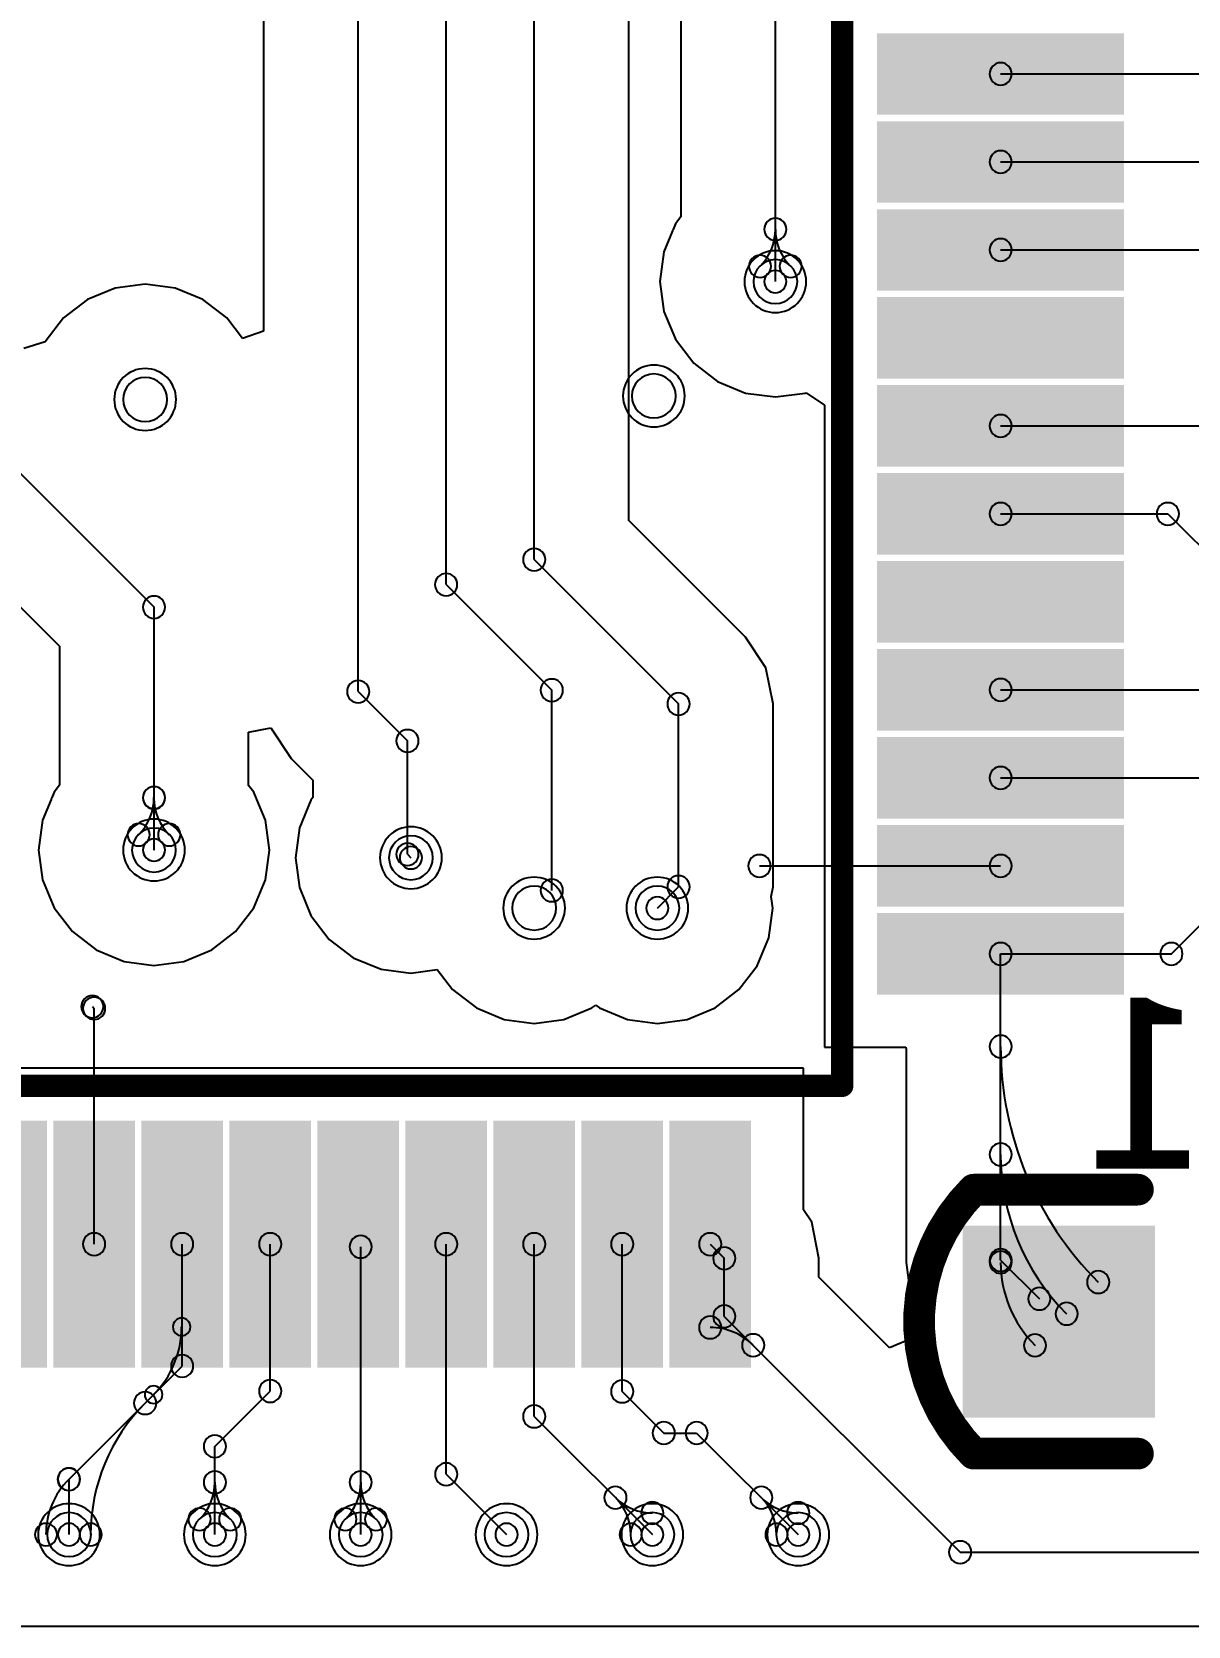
# Model space of a CAD drawing. Header units: inches. Extents: x 32166 to 34772, y 2386 to 4229.
# Drawn here: x 33689.67 to 33718.05, y 3073.33 to 3112.47 of the extents above; entities that cross this region are included whole.
import ezdxf

# ---------------------------------------------------------------- set-up
doc = ezdxf.new("R2010")
doc.units = ezdxf.units.IN
doc.header["$LTSCALE"] = 0.64311
doc.header["$MEASUREMENT"] = 0
for name, color, linetype in [('BOTTOMLAYER', 5, 'CONTINUOUS'), ('BOTTOMOVERLAY', 54, 'CONTINUOUS'), ('BOTTOMPASTE', 16, 'CONTINUOUS'), ('BOTTOMSOLDER', 6, 'CONTINUOUS'), ('KEEPOUTLAYER', 6, 'CONTINUOUS'), ('MULTILAYER', 9, 'CONTINUOUS')]:
    doc.layers.add(name, color=color, linetype=linetype)
doc.styles.get("Standard").update_dxf_attribs({"font": 'txt', "width": 0.8})

msp = doc.modelspace()

# ---------------------------------------------------------------- linework, layer by layer
at = {"layer": 'BOTTOMLAYER'}
for p, q in [((33697.681, 3096.27), (33697.681, 3120.721)), ((33702.001, 3099.51), (33702.001, 3120.721)), ((33695.359, 3116.401), (33695.359, 3105.118)), ((33704.322, 3100.471), (33704.322, 3116.401)), ((33705.598, 3113.982), (33705.598, 3107.923)), ((33707.919, 3106.335), (33707.919, 3113.982)), ((33699.84, 3098.897), (33699.84, 3112.771)), ((33713.449, 3111.433), (33731.156, 3111.433)), ((33713.449, 3109.273), (33730.542, 3109.273)), ((33705.466, 3107.751), (33705.411, 3107.617)), ((33705.598, 3107.923), (33705.466, 3107.751)), ((33705.395, 3107.578), (33705.183, 3107.068)), ((33705.399, 3107.599), (33705.395, 3107.578)), ((33705.411, 3107.617), (33705.399, 3107.599)), ((33705.183, 3107.068), (33705.087, 3106.335)), ((33713.449, 3107.113), (33729.929, 3107.113)), ((33691.72, 3106.177), (33691.036, 3105.894)), ((33692.453, 3106.273), (33691.72, 3106.177)), ((33693.186, 3106.177), (33692.453, 3106.273)), ((33693.869, 3105.894), (33693.186, 3106.177)), ((33705.087, 3106.335), (33705.183, 3105.602)), ((33691.036, 3105.894), (33690.45, 3105.443)), ((33694.455, 3105.443), (33693.869, 3105.894)), ((33690.45, 3105.443), (33690, 3104.857)), ((33694.84, 3104.942), (33694.455, 3105.443)), ((33705.183, 3105.602), (33705.466, 3104.919)), ((33695.359, 3105.118), (33694.84, 3104.942)), ((33689.998, 3104.853), (33689.473, 3104.694)), ((33690, 3104.857), (33689.998, 3104.853)), ((33705.466, 3104.919), (33705.916, 3104.333)), ((33705.916, 3104.333), (33706.503, 3103.883)), ((33706.503, 3103.883), (33707.186, 3103.6)), ((33707.186, 3103.6), (33707.919, 3103.503)), ((33707.919, 3103.503), (33708.652, 3103.6)), ((33708.652, 3103.6), (33708.673, 3103.608)), ((33708.673, 3103.608), (33709.129, 3103.303)), ((33709.129, 3103.303), (33709.129, 3102.663)), ((33688.22, 3102.793), (33692.67, 3098.343)), ((33709.129, 3102.663), (33709.129, 3098.343)), ((33713.449, 3102.793), (33719.54, 3102.793)), ((33687.258, 3100.472), (33690.348, 3097.382)), ((33707.184, 3097.609), (33704.322, 3100.471)), ((33713.449, 3100.633), (33717.553, 3100.633)), ((33717.553, 3100.633), (33719.756, 3098.43)), ((33702.001, 3099.51), (33705.543, 3095.967)), ((33699.84, 3098.897), (33702.433, 3096.304)), ((33692.67, 3092.383), (33692.67, 3098.343)), ((33709.129, 3098.343), (33709.129, 3096.183)), ((33707.688, 3096.856), (33707.184, 3097.609)), ((33690.348, 3097.382), (33690.348, 3093.97)), ((33707.864, 3095.967), (33707.688, 3096.856)), ((33697.681, 3096.27), (33698.89, 3095.06)), ((33702.433, 3091.39), (33702.433, 3096.304)), ((33705.543, 3091.476), (33705.543, 3095.967)), ((33707.864, 3091.476), (33707.864, 3095.967)), ((33709.129, 3096.183), (33709.129, 3094.023)), ((33713.449, 3096.313), (33721.277, 3096.313)), ((33694.991, 3095.273), (33695.536, 3095.381)), ((33694.991, 3093.968), (33694.991, 3095.273)), ((33695.536, 3095.381), (33696.039, 3094.628)), ((33698.89, 3092.277), (33698.89, 3095.06)), ((33696.039, 3094.628), (33696.569, 3094.099)), ((33696.569, 3094.099), (33696.569, 3093.669)), ((33709.129, 3094.023), (33709.129, 3091.863)), ((33713.449, 3094.153), (33720.663, 3094.153)), ((33690.144, 3093.625), (33689.933, 3093.115)), ((33690.148, 3093.646), (33690.144, 3093.625)), ((33690.16, 3093.663), (33690.148, 3093.646)), ((33690.216, 3093.798), (33690.16, 3093.663)), ((33690.348, 3093.97), (33690.216, 3093.798)), ((33695.121, 3093.798), (33694.991, 3093.968)), ((33695.177, 3093.663), (33695.121, 3093.798)), ((33695.189, 3093.646), (33695.177, 3093.663)), ((33695.193, 3093.625), (33695.189, 3093.646)), ((33695.404, 3093.115), (33695.193, 3093.625)), ((33696.522, 3093.608), (33696.239, 3092.925)), ((33696.569, 3093.669), (33696.522, 3093.608)), ((33689.933, 3093.115), (33689.836, 3092.382)), ((33695.501, 3092.382), (33695.404, 3093.115)), ((33696.239, 3092.925), (33696.143, 3092.192)), ((33689.836, 3092.382), (33689.933, 3091.649)), ((33692.669, 3092.382), (33692.67, 3092.383)), ((33695.404, 3091.649), (33695.501, 3092.382)), ((33696.143, 3092.192), (33696.239, 3091.459)), ((33698.89, 3092.277), (33698.975, 3092.192)), ((33689.933, 3091.649), (33690.216, 3090.966)), ((33695.121, 3090.966), (33695.404, 3091.649)), ((33707.53, 3091.993), (33713.449, 3091.993)), ((33709.129, 3091.863), (33709.129, 3089.703)), ((33696.239, 3091.459), (33696.522, 3090.776)), ((33705.023, 3090.956), (33705.543, 3091.476)), ((33707.818, 3091.242), (33707.864, 3091.476)), ((33717.639, 3089.833), (33719.367, 3091.561)), ((33690.216, 3090.966), (33690.666, 3090.379)), ((33694.671, 3090.379), (33695.121, 3090.966)), ((33707.759, 3090.223), (33707.855, 3090.956)), ((33707.855, 3090.956), (33707.818, 3091.242)), ((33696.522, 3090.776), (33696.972, 3090.189)), ((33690.666, 3090.379), (33691.252, 3089.929)), ((33694.085, 3089.929), (33694.671, 3090.379)), ((33696.972, 3090.189), (33697.559, 3089.739)), ((33707.476, 3089.54), (33707.759, 3090.223)), ((33691.252, 3089.929), (33691.936, 3089.646)), ((33693.402, 3089.646), (33694.085, 3089.929)), ((33697.559, 3089.739), (33698.242, 3089.456)), ((33709.129, 3089.703), (33709.129, 3087.543)), ((33713.449, 3082.316), (33713.449, 3089.833)), ((33713.449, 3089.833), (33717.639, 3089.833)), ((33691.936, 3089.646), (33692.669, 3089.549)), ((33692.669, 3089.549), (33693.402, 3089.646)), ((33698.242, 3089.456), (33698.975, 3089.36)), ((33698.975, 3089.36), (33699.62, 3089.445)), ((33699.62, 3089.445), (33699.996, 3088.954)), ((33707.026, 3088.954), (33707.476, 3089.54)), ((33699.996, 3088.954), (33700.583, 3088.504)), ((33706.439, 3088.504), (33707.026, 3088.954)), ((33691.157, 3088.537), (33691.201, 3088.494)), ((33703.415, 3088.504), (33703.511, 3088.577)), ((33703.511, 3088.577), (33703.607, 3088.504)), ((33691.201, 3082.705), (33691.201, 3088.494)), ((33700.583, 3088.504), (33701.266, 3088.221)), ((33701.266, 3088.221), (33701.999, 3088.124)), ((33701.999, 3088.124), (33702.732, 3088.221)), ((33702.732, 3088.221), (33703.415, 3088.504)), ((33703.607, 3088.504), (33704.29, 3088.221)), ((33704.29, 3088.221), (33705.023, 3088.124)), ((33705.023, 3088.124), (33705.756, 3088.221)), ((33705.756, 3088.221), (33706.439, 3088.504)), ((33709.129, 3087.543), (33711.123, 3087.543)), ((33711.123, 3087.543), (33711.127, 3087.496)), ((33711.127, 3087.496), (33711.127, 3082.316)), ((33708.61, 3087.025), (33680.271, 3087.025)), ((33708.61, 3083.548), (33708.61, 3087.025)), ((33708.811, 3083.248), (33708.61, 3083.548)), ((33708.988, 3082.359), (33708.811, 3083.248)), ((33693.361, 3079.714), (33693.361, 3082.705)), ((33695.521, 3079.1), (33695.521, 3082.705)), ((33697.742, 3075.577), (33697.742, 3082.643)), ((33699.841, 3077.058), (33699.841, 3082.705)), ((33702.001, 3078.477), (33702.001, 3082.705)), ((33704.161, 3079.091), (33704.161, 3082.705)), ((33706.321, 3082.705), (33706.666, 3082.359)), ((33706.666, 3080.934), (33706.666, 3082.359)), ((33708.988, 3081.895), (33708.988, 3082.359)), ((33711.127, 3082.316), (33711.133, 3082.288)), ((33711.133, 3082.288), (33711.127, 3082.259)), ((33711.127, 3082.259), (33711.128, 3082.259)), ((33711.128, 3082.259), (33711.226, 3081.511)), ((33713.449, 3082.316), (33714.399, 3081.366)), ((33710.719, 3080.164), (33708.988, 3081.895)), ((33711.226, 3081.511), (33711.226, 3080.374)), ((33706.666, 3080.934), (33712.455, 3075.145)), ((33711.226, 3080.374), (33710.719, 3080.164)), ((33690.584, 3076.936), (33693.361, 3079.714)), ((33694.163, 3077.742), (33695.521, 3079.1)), ((33704.161, 3079.091), (33705.182, 3078.07)), ((33702.001, 3078.477), (33704.901, 3075.577)), ((33705.182, 3078.07), (33705.988, 3078.07)), ((33705.988, 3078.07), (33708.481, 3075.577)), ((33694.163, 3075.577), (33694.163, 3077.742)), ((33690.584, 3075.577), (33690.584, 3076.936)), ((33699.841, 3077.058), (33701.322, 3075.577)), ((33712.455, 3075.145), (33732.975, 3075.145))]:
    msp.add_line(p, q, dxfattribs=at)
for centre, radius, start, end in [((33713.449, 3111.433), 0.274, 0, 180), ((33713.449, 3111.433), 0.274, 180, 0), ((33713.449, 3109.273), 0.274, 0, 180), ((33713.449, 3109.273), 0.274, 180, 0), ((33707.919, 3107.618), 0.274, 0, 180), ((33707.919, 3107.618), 0.274, 0, 180), ((33707.919, 3107.618), 0.274, 0, 180), ((33707.919, 3107.618), 0.274, 0, 180), ((33706.636, 3107.618), 1.283, 314.9996, 359.9996), ((33706.636, 3107.618), 1.283, 314.9996, 359.9996), ((33707.919, 3107.618), 0.274, 180, 0), ((33707.919, 3107.618), 0.274, 180, 0), ((33707.919, 3107.618), 0.274, 180, 0), ((33707.919, 3107.618), 0.274, 180, 0), ((33709.202, 3107.618), 1.283, 180.0004, 225.0004), ((33709.202, 3107.618), 1.283, 180.0004, 225.0004), ((33713.449, 3107.113), 0.274, 0, 180), ((33707.543, 3106.711), 0.274, 0, 180), ((33707.543, 3106.711), 0.274, 0, 180), ((33708.295, 3106.711), 0.274, 0, 180), ((33708.295, 3106.711), 0.274, 0, 180), ((33713.449, 3107.113), 0.274, 180, 0), ((33707.543, 3106.711), 0.274, 180, 0), ((33707.543, 3106.711), 0.274, 180, 0), ((33707.919, 3106.335), 0.54, 0, 180), ((33707.919, 3106.335), 0.274, 0, 180), ((33708.295, 3106.711), 0.274, 180, 0), ((33708.295, 3106.711), 0.274, 180, 0), ((33707.919, 3106.335), 0.54, 180, 0), ((33707.919, 3106.335), 0.274, 180, 0), ((33692.453, 3103.441), 0.54, 0, 180), ((33704.938, 3103.527), 0.54, 0, 180), ((33692.453, 3103.441), 0.54, 180, 0), ((33704.938, 3103.527), 0.54, 180, 0), ((33713.449, 3102.793), 0.274, 0, 180), ((33713.449, 3102.793), 0.274, 180, 0), ((33713.449, 3100.633), 0.274, 0, 180), ((33717.553, 3100.633), 0.274, 0, 180), ((33717.553, 3100.633), 0.274, 0, 180), ((33713.449, 3100.633), 0.274, 180, 0), ((33717.553, 3100.633), 0.274, 180, 0), ((33717.553, 3100.633), 0.274, 180, 0), ((33702.001, 3099.51), 0.274, 0, 180), ((33702.001, 3099.51), 0.274, 0, 180), ((33702.001, 3099.51), 0.274, 180, 0), ((33702.001, 3099.51), 0.274, 180, 0), ((33699.84, 3098.897), 0.274, 0, 180), ((33699.84, 3098.897), 0.274, 0, 180), ((33699.84, 3098.897), 0.274, 180, 0), ((33699.84, 3098.897), 0.274, 180, 0), ((33692.67, 3098.343), 0.274, 0, 180), ((33692.67, 3098.343), 0.274, 0, 180), ((33692.67, 3098.343), 0.274, 180, 0), ((33692.67, 3098.343), 0.274, 180, 0), ((33697.681, 3096.27), 0.274, 0, 180), ((33697.681, 3096.27), 0.274, 0, 180), ((33702.433, 3096.304), 0.274, 0, 180), ((33702.433, 3096.304), 0.274, 0, 180), ((33713.449, 3096.313), 0.274, 0, 180), ((33697.681, 3096.27), 0.274, 180, 0), ((33697.681, 3096.27), 0.274, 180, 0), ((33702.433, 3096.304), 0.274, 180, 0), ((33702.433, 3096.304), 0.274, 180, 0), ((33705.543, 3095.967), 0.274, 0, 180), ((33705.543, 3095.967), 0.274, 0, 180), ((33705.543, 3095.967), 0.274, 180, 0), ((33705.543, 3095.967), 0.274, 180, 0), ((33713.449, 3096.313), 0.274, 180, 0), ((33698.89, 3095.06), 0.274, 0, 180), ((33698.89, 3095.06), 0.274, 0, 180), ((33698.89, 3095.06), 0.274, 180, 0), ((33698.89, 3095.06), 0.274, 180, 0), ((33713.449, 3094.153), 0.274, 0, 180), ((33713.449, 3094.153), 0.274, 180, 0), ((33691.383, 3093.667), 1.286, 314.9996, 359.9996), ((33691.383, 3093.667), 1.286, 314.9996, 359.9996), ((33692.67, 3093.667), 0.274, 0, 180), ((33692.67, 3093.667), 0.274, 0, 180), ((33692.67, 3093.662), 0.274, 0, 180), ((33692.67, 3093.662), 0.274, 0, 180), ((33692.67, 3093.667), 0.274, 180, 0), ((33692.67, 3093.667), 0.274, 180, 0), ((33692.67, 3093.662), 0.274, 180, 0), ((33692.67, 3093.662), 0.274, 180, 0), ((33693.949, 3093.662), 1.28, 180.0004, 225.0004), ((33693.949, 3093.662), 1.28, 180.0004, 225.0004), ((33692.293, 3092.757), 0.274, 0, 180), ((33692.293, 3092.757), 0.274, 0, 180), ((33692.669, 3092.382), 0.54, 0, 180), ((33693.044, 3092.757), 0.274, 0, 180), ((33693.044, 3092.757), 0.274, 0, 180), ((33692.293, 3092.757), 0.274, 180, 0), ((33692.293, 3092.757), 0.274, 180, 0), ((33692.669, 3092.382), 0.274, 0, 180), ((33692.67, 3092.383), 0.274, 0, 180), ((33692.67, 3092.383), 0.274, 0, 180), ((33693.044, 3092.757), 0.274, 180, 0), ((33693.044, 3092.757), 0.274, 180, 0), ((33698.975, 3092.192), 0.54, 0, 180), ((33698.89, 3092.277), 0.274, 0, 180), ((33698.89, 3092.277), 0.274, 0, 180), ((33698.975, 3092.192), 0.274, 0, 180), ((33692.669, 3092.382), 0.54, 180, 0), ((33692.669, 3092.382), 0.274, 180, 0), ((33692.67, 3092.383), 0.274, 180, 0), ((33692.67, 3092.383), 0.274, 180, 0), ((33698.975, 3092.192), 0.54, 180, 0), ((33698.89, 3092.277), 0.274, 180, 0), ((33698.89, 3092.277), 0.274, 180, 0), ((33698.975, 3092.192), 0.274, 180, 0), ((33707.53, 3091.993), 0.274, 0, 180), ((33713.449, 3091.993), 0.274, 0, 180), ((33702.433, 3091.39), 0.274, 0, 180), ((33705.543, 3091.476), 0.274, 0, 180), ((33705.543, 3091.476), 0.274, 0, 180), ((33707.53, 3091.993), 0.274, 180, 0), ((33713.449, 3091.993), 0.274, 180, 0), ((33701.999, 3090.956), 0.54, 0, 180), ((33702.433, 3091.39), 0.274, 180, 0), ((33705.023, 3090.956), 0.54, 0, 180), ((33705.543, 3091.476), 0.274, 180, 0), ((33705.543, 3091.476), 0.274, 180, 0), ((33701.999, 3090.956), 0.54, 180, 0), ((33705.023, 3090.956), 0.54, 180, 0), ((33705.023, 3090.956), 0.274, 0, 180), ((33705.023, 3090.956), 0.274, 180, 0), ((33713.449, 3089.833), 0.274, 0, 180), ((33713.449, 3089.833), 0.274, 0, 180), ((33717.639, 3089.833), 0.274, 0, 180), ((33717.639, 3089.833), 0.274, 0, 180), ((33713.449, 3089.833), 0.274, 180, 0), ((33713.449, 3089.833), 0.274, 180, 0), ((33717.639, 3089.833), 0.274, 180, 0), ((33717.639, 3089.833), 0.274, 180, 0), ((33691.157, 3088.537), 0.274, 0, 180), ((33691.157, 3088.537), 0.274, 180, 0), ((33691.201, 3088.494), 0.274, 0, 180), ((33691.201, 3088.494), 0.274, 0, 180), ((33691.201, 3088.494), 0.274, 180, 0), ((33691.201, 3088.494), 0.274, 180, 0), ((33713.449, 3087.557), 0.274, 0, 180), ((33713.449, 3087.557), 0.274, 0, 180), ((33713.449, 3087.557), 0.274, 180, 0), ((33713.449, 3087.557), 0.274, 180, 0), ((33721.627, 3087.557), 8.179, 179.9999, 224.9999), ((33721.627, 3087.557), 8.179, 179.9999, 224.9999), ((33713.449, 3084.908), 0.274, 0, 180), ((33713.449, 3084.908), 0.274, 0, 180), ((33713.449, 3084.908), 0.274, 180, 0), ((33713.449, 3084.908), 0.274, 180, 0), ((33718.978, 3084.908), 5.53, 180.0001, 225.0001), ((33718.978, 3084.908), 5.53, 180.0001, 225.0001), ((33691.201, 3082.705), 0.274, 0, 180), ((33691.201, 3082.705), 0.274, 180, 0), ((33693.361, 3082.705), 0.274, 0, 180), ((33693.361, 3082.705), 0.274, 180, 0), ((33695.521, 3082.705), 0.274, 0, 180), ((33695.521, 3082.705), 0.274, 180, 0), ((33697.742, 3082.643), 0.274, 0, 180), ((33697.742, 3082.643), 0.274, 180, 0), ((33699.841, 3082.705), 0.274, 0, 180), ((33699.841, 3082.705), 0.274, 180, 0), ((33702.001, 3082.705), 0.274, 0, 180), ((33702.001, 3082.705), 0.274, 180, 0), ((33704.161, 3082.705), 0.274, 0, 180), ((33704.161, 3082.705), 0.274, 180, 0), ((33706.321, 3082.705), 0.274, 0, 180), ((33706.321, 3082.705), 0.274, 180, 0), ((33706.666, 3082.359), 0.274, 0, 180), ((33706.666, 3082.359), 0.274, 0, 180), ((33706.666, 3082.359), 0.274, 180, 0), ((33706.666, 3082.359), 0.274, 180, 0), ((33713.449, 3082.316), 0.274, 0, 180), ((33713.449, 3082.316), 0.274, 0, 180), ((33713.449, 3082.259), 0.274, 0, 180), ((33713.449, 3082.259), 0.274, 0, 180), ((33713.449, 3082.316), 0.274, 180, 0), ((33713.449, 3082.316), 0.274, 180, 0), ((33713.449, 3082.259), 0.274, 180, 0), ((33713.449, 3082.259), 0.274, 180, 0), ((33716.329, 3082.259), 2.88, 180, 225), ((33716.329, 3082.259), 2.88, 180, 225), ((33715.844, 3081.774), 0.274, 0, 180), ((33715.844, 3081.774), 0.274, 0, 180), ((33714.399, 3081.366), 0.274, 0, 180), ((33715.844, 3081.774), 0.274, 180, 0), ((33715.844, 3081.774), 0.274, 180, 0), ((33706.666, 3080.934), 0.274, 0, 180), ((33706.666, 3080.934), 0.274, 0, 180), ((33714.399, 3081.366), 0.274, 180, 0), ((33715.068, 3080.998), 0.274, 0, 180), ((33715.068, 3080.998), 0.274, 0, 180), ((33693.348, 3080.675), 0.216, 0, 180), ((33706.321, 3080.662), 0.274, 0, 180), ((33706.321, 3080.662), 0.274, 0, 180), ((33706.666, 3080.934), 0.274, 180, 0), ((33706.666, 3080.934), 0.274, 180, 0), ((33715.068, 3080.998), 0.274, 180, 0), ((33715.068, 3080.998), 0.274, 180, 0), ((33690.996, 3080.675), 2.351, 315, 0), ((33693.348, 3080.675), 0.216, 180, 0), ((33706.321, 3080.662), 0.274, 180, 0), ((33706.321, 3080.662), 0.274, 180, 0), ((33706.321, 3079.17), 1.491, 45, 90), ((33706.321, 3079.17), 1.491, 45, 90), ((33707.375, 3080.225), 0.274, 0, 180), ((33707.375, 3080.225), 0.274, 0, 180), ((33714.292, 3080.222), 0.274, 0, 180), ((33714.292, 3080.222), 0.274, 0, 180), ((33693.361, 3079.714), 0.274, 0, 180), ((33693.361, 3079.714), 0.274, 0, 180), ((33707.375, 3080.225), 0.274, 180, 0), ((33707.375, 3080.225), 0.274, 180, 0), ((33714.292, 3080.222), 0.274, 180, 0), ((33714.292, 3080.222), 0.274, 180, 0), ((33693.361, 3079.714), 0.274, 180, 0), ((33693.361, 3079.714), 0.274, 180, 0), ((33692.659, 3079.012), 0.216, 0, 180), ((33695.521, 3079.1), 0.274, 0, 180), ((33695.521, 3079.1), 0.274, 0, 180), ((33704.161, 3079.091), 0.274, 0, 180), ((33704.161, 3079.091), 0.274, 0, 180), ((33695.68, 3075.577), 4.565, 135, 180), ((33695.68, 3075.577), 4.565, 135, 180), ((33692.452, 3078.805), 0.274, 0, 180), ((33692.452, 3078.805), 0.274, 0, 180), ((33692.452, 3078.805), 0.274, 180, 0), ((33692.452, 3078.805), 0.274, 180, 0), ((33692.659, 3079.012), 0.216, 180, 0), ((33695.521, 3079.1), 0.274, 180, 0), ((33695.521, 3079.1), 0.274, 180, 0), ((33702.001, 3078.477), 0.274, 0, 180), ((33702.001, 3078.477), 0.274, 0, 180), ((33704.161, 3079.091), 0.274, 180, 0), ((33704.161, 3079.091), 0.274, 180, 0), ((33702.001, 3078.477), 0.274, 180, 0), ((33702.001, 3078.477), 0.274, 180, 0), ((33705.182, 3078.07), 0.274, 0, 180), ((33705.182, 3078.07), 0.274, 0, 180), ((33705.988, 3078.07), 0.274, 0, 180), ((33705.988, 3078.07), 0.274, 0, 180), ((33694.163, 3077.742), 0.274, 0, 180), ((33694.163, 3077.742), 0.274, 0, 180), ((33705.182, 3078.07), 0.274, 180, 0), ((33705.182, 3078.07), 0.274, 180, 0), ((33705.988, 3078.07), 0.274, 180, 0), ((33705.988, 3078.07), 0.274, 180, 0), ((33694.163, 3077.742), 0.274, 180, 0), ((33694.163, 3077.742), 0.274, 180, 0), ((33690.579, 3076.932), 0.274, 0, 180), ((33690.579, 3076.932), 0.274, 0, 180), ((33690.584, 3076.936), 0.274, 0, 180), ((33690.584, 3076.936), 0.274, 0, 180), ((33699.841, 3077.058), 0.274, 0, 180), ((33699.841, 3077.058), 0.274, 0, 180), ((33691.933, 3075.577), 1.916, 134.9997, 179.9997), ((33691.933, 3075.577), 1.916, 134.9997, 179.9997), ((33690.579, 3076.932), 0.274, 180, 0), ((33690.579, 3076.932), 0.274, 180, 0), ((33690.584, 3076.936), 0.274, 180, 0), ((33690.584, 3076.936), 0.274, 180, 0), ((33692.88, 3076.86), 1.283, 314.9996, 359.9996), ((33692.88, 3076.86), 1.283, 314.9996, 359.9996), ((33694.163, 3076.86), 0.274, 0, 180), ((33694.163, 3076.86), 0.274, 0, 180), ((33694.163, 3076.86), 0.274, 0, 180), ((33694.163, 3076.86), 0.274, 0, 180), ((33694.163, 3076.86), 0.274, 180, 0), ((33694.163, 3076.86), 0.274, 180, 0), ((33694.163, 3076.86), 0.274, 180, 0), ((33694.163, 3076.86), 0.274, 180, 0), ((33695.446, 3076.86), 1.283, 180.0004, 225.0004), ((33695.446, 3076.86), 1.283, 180.0004, 225.0004), ((33696.46, 3076.86), 1.283, 314.9996, 359.9996), ((33696.46, 3076.86), 1.283, 314.9996, 359.9996), ((33697.742, 3076.86), 0.274, 0, 180), ((33697.742, 3076.86), 0.274, 0, 180), ((33697.742, 3076.86), 0.274, 0, 180), ((33697.742, 3076.86), 0.274, 0, 180), ((33697.742, 3076.86), 0.274, 180, 0), ((33697.742, 3076.86), 0.274, 180, 0), ((33697.742, 3076.86), 0.274, 180, 0), ((33697.742, 3076.86), 0.274, 180, 0), ((33699.025, 3076.86), 1.283, 180.0004, 225.0004), ((33699.025, 3076.86), 1.283, 180.0004, 225.0004), ((33699.841, 3077.058), 0.274, 180, 0), ((33699.841, 3077.058), 0.274, 180, 0), ((33703.994, 3076.484), 0.274, 0, 180), ((33703.994, 3076.484), 0.274, 0, 180), ((33703.994, 3076.484), 0.274, 0, 180), ((33703.994, 3076.484), 0.274, 0, 180), ((33703.994, 3076.484), 0.274, 180, 0), ((33703.994, 3076.484), 0.274, 180, 0), ((33703.994, 3076.484), 0.274, 180, 0), ((33703.994, 3076.484), 0.274, 180, 0), ((33703.087, 3075.577), 1.283, 0.0004, 45.0004), ((33704.901, 3077.391), 1.283, 224.9996, 269.9996), ((33704.901, 3077.391), 1.283, 224.9996, 269.9996), ((33703.087, 3075.577), 1.283, 0.0004, 45.0004), ((33704.901, 3076.108), 0.274, 0, 180), ((33704.901, 3076.108), 0.274, 0, 180), ((33707.574, 3076.484), 0.274, 0, 180), ((33707.574, 3076.484), 0.274, 0, 180), ((33707.574, 3076.484), 0.274, 0, 180), ((33707.574, 3076.484), 0.274, 0, 180), ((33707.574, 3076.484), 0.274, 180, 0), ((33707.574, 3076.484), 0.274, 180, 0), ((33707.574, 3076.484), 0.274, 180, 0), ((33707.574, 3076.484), 0.274, 180, 0), ((33706.666, 3075.577), 1.283, 0.0004, 45.0004), ((33708.481, 3077.391), 1.283, 224.9996, 269.9996), ((33708.481, 3077.391), 1.283, 224.9996, 269.9996), ((33706.666, 3075.577), 1.283, 0.0004, 45.0004), ((33708.481, 3076.108), 0.274, 0, 180), ((33708.481, 3076.108), 0.274, 0, 180), ((33690.584, 3075.577), 0.54, 0, 180), ((33693.787, 3075.953), 0.274, 0, 180), ((33693.787, 3075.953), 0.274, 0, 180), ((33694.163, 3075.577), 0.54, 0, 180), ((33694.539, 3075.953), 0.274, 0, 180), ((33694.539, 3075.953), 0.274, 0, 180), ((33697.367, 3075.953), 0.274, 0, 180), ((33697.367, 3075.953), 0.274, 0, 180), ((33697.742, 3075.577), 0.54, 0, 180), ((33698.118, 3075.953), 0.274, 0, 180), ((33698.118, 3075.953), 0.274, 0, 180), ((33701.322, 3075.577), 0.54, 0, 180), ((33704.901, 3075.577), 0.54, 0, 180), ((33704.901, 3076.108), 0.274, 180, 0), ((33704.901, 3076.108), 0.274, 180, 0), ((33708.481, 3075.577), 0.54, 0, 180), ((33708.481, 3076.108), 0.274, 180, 0), ((33708.481, 3076.108), 0.274, 180, 0), ((33690.018, 3075.577), 0.274, 0, 180), ((33690.018, 3075.577), 0.274, 0, 180), ((33690.584, 3075.577), 0.274, 0, 180), ((33691.115, 3075.577), 0.274, 0, 180), ((33691.115, 3075.577), 0.274, 0, 180), ((33693.787, 3075.953), 0.274, 180, 0), ((33693.787, 3075.953), 0.274, 180, 0), ((33694.163, 3075.577), 0.274, 0, 180), ((33694.539, 3075.953), 0.274, 180, 0), ((33694.539, 3075.953), 0.274, 180, 0), ((33697.367, 3075.953), 0.274, 180, 0), ((33697.367, 3075.953), 0.274, 180, 0), ((33697.742, 3075.577), 0.274, 0, 180), ((33698.118, 3075.953), 0.274, 180, 0), ((33698.118, 3075.953), 0.274, 180, 0), ((33701.322, 3075.577), 0.274, 0, 180), ((33704.37, 3075.577), 0.274, 0, 180), ((33704.37, 3075.577), 0.274, 0, 180), ((33704.901, 3075.577), 0.274, 0, 180), ((33707.949, 3075.577), 0.274, 0, 180), ((33707.949, 3075.577), 0.274, 0, 180), ((33708.481, 3075.577), 0.274, 0, 180), ((33690.018, 3075.577), 0.274, 180, 0), ((33690.018, 3075.577), 0.274, 180, 0), ((33690.584, 3075.577), 0.54, 180, 0), ((33690.584, 3075.577), 0.274, 180, 0), ((33691.115, 3075.577), 0.274, 180, 0), ((33691.115, 3075.577), 0.274, 180, 0), ((33694.163, 3075.577), 0.54, 180, 0), ((33694.163, 3075.577), 0.274, 180, 0), ((33697.742, 3075.577), 0.54, 180, 0), ((33697.742, 3075.577), 0.274, 180, 0), ((33701.322, 3075.577), 0.54, 180, 0), ((33701.322, 3075.577), 0.274, 180, 0), ((33704.37, 3075.577), 0.274, 180, 0), ((33704.37, 3075.577), 0.274, 180, 0), ((33704.901, 3075.577), 0.54, 180, 0), ((33704.901, 3075.577), 0.274, 180, 0), ((33707.949, 3075.577), 0.274, 180, 0), ((33707.949, 3075.577), 0.274, 180, 0), ((33708.481, 3075.577), 0.54, 180, 0), ((33708.481, 3075.577), 0.274, 180, 0), ((33712.455, 3075.145), 0.274, 0, 180), ((33712.455, 3075.145), 0.274, 0, 180), ((33712.455, 3075.145), 0.274, 180, 0), ((33712.455, 3075.145), 0.274, 180, 0)]:
    msp.add_arc(centre, radius, start, end, dxfattribs=at)
for points in [[(33710.857, 3111.995), (33710.857, 3110.871), (33716.041, 3111.995), (33716.041, 3110.871)], [(33710.857, 3109.835), (33710.857, 3108.711), (33716.041, 3109.835), (33716.041, 3108.711)], [(33710.857, 3107.675), (33710.857, 3106.551), (33716.041, 3107.675), (33716.041, 3106.551)], [(33710.857, 3105.515), (33710.857, 3104.391), (33716.041, 3105.515), (33716.041, 3104.391)], [(33710.857, 3103.355), (33710.857, 3102.231), (33716.041, 3103.355), (33716.041, 3102.231)], [(33710.857, 3101.195), (33710.857, 3100.071), (33716.041, 3101.195), (33716.041, 3100.071)], [(33710.857, 3099.035), (33710.857, 3097.911), (33716.041, 3099.035), (33716.041, 3097.911)], [(33710.857, 3096.875), (33710.857, 3095.751), (33716.041, 3096.875), (33716.041, 3095.751)], [(33710.857, 3094.715), (33710.857, 3093.591), (33716.041, 3094.715), (33716.041, 3093.591)], [(33710.857, 3092.555), (33710.857, 3091.431), (33716.041, 3092.555), (33716.041, 3091.431)], [(33710.857, 3090.395), (33710.857, 3089.271), (33716.041, 3090.395), (33716.041, 3089.271)], [(33690.639, 3080.113), (33691.762, 3080.113), (33690.639, 3085.297), (33691.762, 3085.297)], [(33692.799, 3080.113), (33693.922, 3080.113), (33692.799, 3085.297), (33693.922, 3085.297)], [(33694.959, 3080.113), (33696.082, 3080.113), (33694.959, 3085.297), (33696.082, 3085.297)], [(33697.119, 3080.113), (33698.242, 3080.113), (33697.119, 3085.297), (33698.242, 3085.297)], [(33699.279, 3080.113), (33700.402, 3080.113), (33699.279, 3085.297), (33700.402, 3085.297)], [(33701.439, 3080.113), (33702.562, 3080.113), (33701.439, 3085.297), (33702.562, 3085.297)], [(33703.599, 3080.113), (33704.722, 3080.113), (33703.599, 3085.297), (33704.722, 3085.297)], [(33705.759, 3080.113), (33706.882, 3080.113), (33705.759, 3085.297), (33706.882, 3085.297)], [(33716.795, 3082.724), (33712.954, 3082.724), (33716.795, 3078.884), (33712.954, 3078.884)]]:
    msp.add_solid(points, dxfattribs=at)
at = {"layer": 'BOTTOMOVERLAY'}
for points, const_width in [([(33709.561, 3086.593), (33709.561, 3116.833)], 0.549), ([(33683.641, 3086.593), (33709.561, 3086.593)], 0.549), ([(33712.789, 3084.044), (33716.818, 3084.044)], 0.778), ([(33712.789, 3077.564), (33716.818, 3077.564)], 0.778)]:
    msp.add_lwpolyline(points, dxfattribs=dict(at, const_width=const_width))
for points, const_width in [([(33709.424, 3086.593, 1), (33709.698, 3086.593, 1)], 0.274), ([(33709.424, 3086.593, 1), (33709.698, 3086.593, 1)], 0.274), ([(33712.789, 3084.239, 1), (33712.789, 3083.85, 1)], 0.389), ([(33712.789, 3084.239, 1), (33712.789, 3083.85, 1)], 0.389), ([(33716.818, 3084.239, 1), (33716.818, 3083.85, 1)], 0.389), ([(33712.789, 3077.759, 1), (33712.789, 3077.37, 1)], 0.389), ([(33712.789, 3077.759, 1), (33712.789, 3077.37, 1)], 0.389), ([(33716.818, 3077.759, 1), (33716.818, 3077.37, 1)], 0.389)]:
    msp.add_lwpolyline(points, format="xyb", close=True, dxfattribs=dict(at, const_width=const_width))
at = {"layer": 'BOTTOMOVERLAY', "const_width": 0.778}
msp.add_lwpolyline([(33712.789, 3077.564, -0.414214), (33712.789, 3084.044)], format="xyb", dxfattribs=at)
at = {"layer": 'BOTTOMPASTE'}
for points in [[(33710.857, 3111.995), (33710.857, 3110.871), (33716.041, 3111.995), (33716.041, 3110.871)], [(33710.857, 3109.835), (33710.857, 3108.711), (33716.041, 3109.835), (33716.041, 3108.711)], [(33710.857, 3107.675), (33710.857, 3106.551), (33716.041, 3107.675), (33716.041, 3106.551)], [(33710.857, 3105.515), (33710.857, 3104.391), (33716.041, 3105.515), (33716.041, 3104.391)], [(33710.857, 3103.355), (33710.857, 3102.231), (33716.041, 3103.355), (33716.041, 3102.231)], [(33710.857, 3101.195), (33710.857, 3100.071), (33716.041, 3101.195), (33716.041, 3100.071)], [(33710.857, 3099.035), (33710.857, 3097.911), (33716.041, 3099.035), (33716.041, 3097.911)], [(33710.857, 3096.875), (33710.857, 3095.751), (33716.041, 3096.875), (33716.041, 3095.751)], [(33710.857, 3094.715), (33710.857, 3093.591), (33716.041, 3094.715), (33716.041, 3093.591)], [(33710.857, 3092.555), (33710.857, 3091.431), (33716.041, 3092.555), (33716.041, 3091.431)], [(33710.857, 3090.395), (33710.857, 3089.271), (33716.041, 3090.395), (33716.041, 3089.271)], [(33690.639, 3080.113), (33691.762, 3080.113), (33690.639, 3085.297), (33691.762, 3085.297)], [(33692.799, 3080.113), (33693.922, 3080.113), (33692.799, 3085.297), (33693.922, 3085.297)], [(33694.959, 3080.113), (33696.082, 3080.113), (33694.959, 3085.297), (33696.082, 3085.297)], [(33697.119, 3080.113), (33698.242, 3080.113), (33697.119, 3085.297), (33698.242, 3085.297)], [(33699.279, 3080.113), (33700.402, 3080.113), (33699.279, 3085.297), (33700.402, 3085.297)], [(33701.439, 3080.113), (33702.562, 3080.113), (33701.439, 3085.297), (33702.562, 3085.297)], [(33703.599, 3080.113), (33704.722, 3080.113), (33703.599, 3085.297), (33704.722, 3085.297)], [(33705.759, 3080.113), (33706.882, 3080.113), (33705.759, 3085.297), (33706.882, 3085.297)], [(33716.795, 3082.724), (33712.954, 3082.724), (33716.795, 3078.884), (33712.954, 3078.884)]]:
    msp.add_solid(points, dxfattribs=at)
at = {"layer": 'BOTTOMSOLDER'}
for centre, start, end in [((33707.919, 3106.335), 0, 180), ((33707.919, 3106.335), 180, 0), ((33692.453, 3103.441), 0, 180), ((33704.938, 3103.527), 0, 180), ((33692.453, 3103.441), 180, 0), ((33704.938, 3103.527), 180, 0), ((33692.669, 3092.382), 0, 180), ((33698.975, 3092.192), 0, 180), ((33692.669, 3092.382), 180, 0), ((33698.975, 3092.192), 180, 0), ((33701.999, 3090.956), 0, 180), ((33705.023, 3090.956), 0, 180), ((33701.999, 3090.956), 180, 0), ((33705.023, 3090.956), 180, 0), ((33690.584, 3075.577), 0, 180), ((33694.163, 3075.577), 0, 180), ((33697.742, 3075.577), 0, 180), ((33701.322, 3075.577), 0, 180), ((33704.901, 3075.577), 0, 180), ((33708.481, 3075.577), 0, 180), ((33690.584, 3075.577), 180, 0), ((33694.163, 3075.577), 180, 0), ((33697.742, 3075.577), 180, 0), ((33701.322, 3075.577), 180, 0), ((33704.901, 3075.577), 180, 0), ((33708.481, 3075.577), 180, 0)]:
    msp.add_arc(centre, 0.759, start, end, dxfattribs=at)
for points in [[(33710.418, 3112.433), (33710.418, 3110.432), (33716.48, 3112.433), (33716.48, 3110.432)], [(33710.418, 3110.273), (33710.418, 3108.272), (33716.48, 3110.273), (33716.48, 3108.272)], [(33710.418, 3108.113), (33710.418, 3106.112), (33716.48, 3108.113), (33716.48, 3106.112)], [(33710.418, 3105.953), (33710.418, 3103.952), (33716.48, 3105.953), (33716.48, 3103.952)], [(33710.418, 3103.793), (33710.418, 3101.792), (33716.48, 3103.793), (33716.48, 3101.792)], [(33710.418, 3101.633), (33710.418, 3099.632), (33716.48, 3101.633), (33716.48, 3099.632)], [(33710.418, 3099.473), (33710.418, 3097.472), (33716.48, 3099.473), (33716.48, 3097.472)], [(33710.418, 3097.313), (33710.418, 3095.312), (33716.48, 3097.313), (33716.48, 3095.312)], [(33710.418, 3095.153), (33710.418, 3093.152), (33716.48, 3095.153), (33716.48, 3093.152)], [(33710.418, 3092.993), (33710.418, 3090.992), (33716.48, 3092.993), (33716.48, 3090.992)], [(33710.418, 3090.833), (33710.418, 3088.832), (33716.48, 3090.833), (33716.48, 3088.832)], [(33688.04, 3079.674), (33690.041, 3079.674), (33688.04, 3085.736), (33690.041, 3085.736)], [(33690.2, 3079.674), (33692.201, 3079.674), (33690.2, 3085.736), (33692.201, 3085.736)], [(33692.36, 3079.674), (33694.361, 3079.674), (33692.36, 3085.736), (33694.361, 3085.736)], [(33694.52, 3079.674), (33696.521, 3079.674), (33694.52, 3085.736), (33696.521, 3085.736)], [(33696.68, 3079.674), (33698.681, 3079.674), (33696.68, 3085.736), (33698.681, 3085.736)], [(33698.84, 3079.674), (33700.841, 3079.674), (33698.84, 3085.736), (33700.841, 3085.736)], [(33701, 3079.674), (33703.001, 3079.674), (33701, 3085.736), (33703.001, 3085.736)], [(33703.16, 3079.674), (33705.161, 3079.674), (33703.16, 3085.736), (33705.161, 3085.736)], [(33705.32, 3079.674), (33707.321, 3079.674), (33705.32, 3085.736), (33707.321, 3085.736)], [(33717.233, 3083.163), (33712.515, 3083.163), (33717.233, 3078.445), (33712.515, 3078.445)]]:
    msp.add_solid(points, dxfattribs=at)
at = {"layer": 'KEEPOUTLAYER'}
msp.add_line((32893.167, 3073.33), (34340.368, 3073.33), dxfattribs=at)
at = {"layer": 'MULTILAYER'}
for centre, start, end in [((33707.919, 3106.335), 0, 180), ((33707.919, 3106.335), 180, 0), ((33692.453, 3103.441), 0, 180), ((33704.938, 3103.527), 0, 180), ((33692.453, 3103.441), 180, 0), ((33704.938, 3103.527), 180, 0), ((33692.669, 3092.382), 0, 180), ((33698.975, 3092.192), 0, 180), ((33692.669, 3092.382), 180, 0), ((33698.975, 3092.192), 180, 0), ((33701.999, 3090.956), 0, 180), ((33705.023, 3090.956), 0, 180), ((33701.999, 3090.956), 180, 0), ((33705.023, 3090.956), 180, 0), ((33690.584, 3075.577), 0, 180), ((33694.163, 3075.577), 0, 180), ((33697.742, 3075.577), 0, 180), ((33701.322, 3075.577), 0, 180), ((33704.901, 3075.577), 0, 180), ((33708.481, 3075.577), 0, 180), ((33690.584, 3075.577), 180, 0), ((33694.163, 3075.577), 180, 0), ((33697.742, 3075.577), 180, 0), ((33701.322, 3075.577), 180, 0), ((33704.901, 3075.577), 180, 0), ((33708.481, 3075.577), 180, 0)]:
    msp.add_arc(centre, 0.54, start, end, dxfattribs=at)

# ---------------------------------------------------------------- texts
at = {"layer": 'BOTTOMOVERLAY', "text_generation_flag": 2}
msp.add_text('CV1', height=4.32, rotation=360, dxfattribs=at).set_placement((33724.335, 3084.562))

doc.saveas('drawing.dxf')
